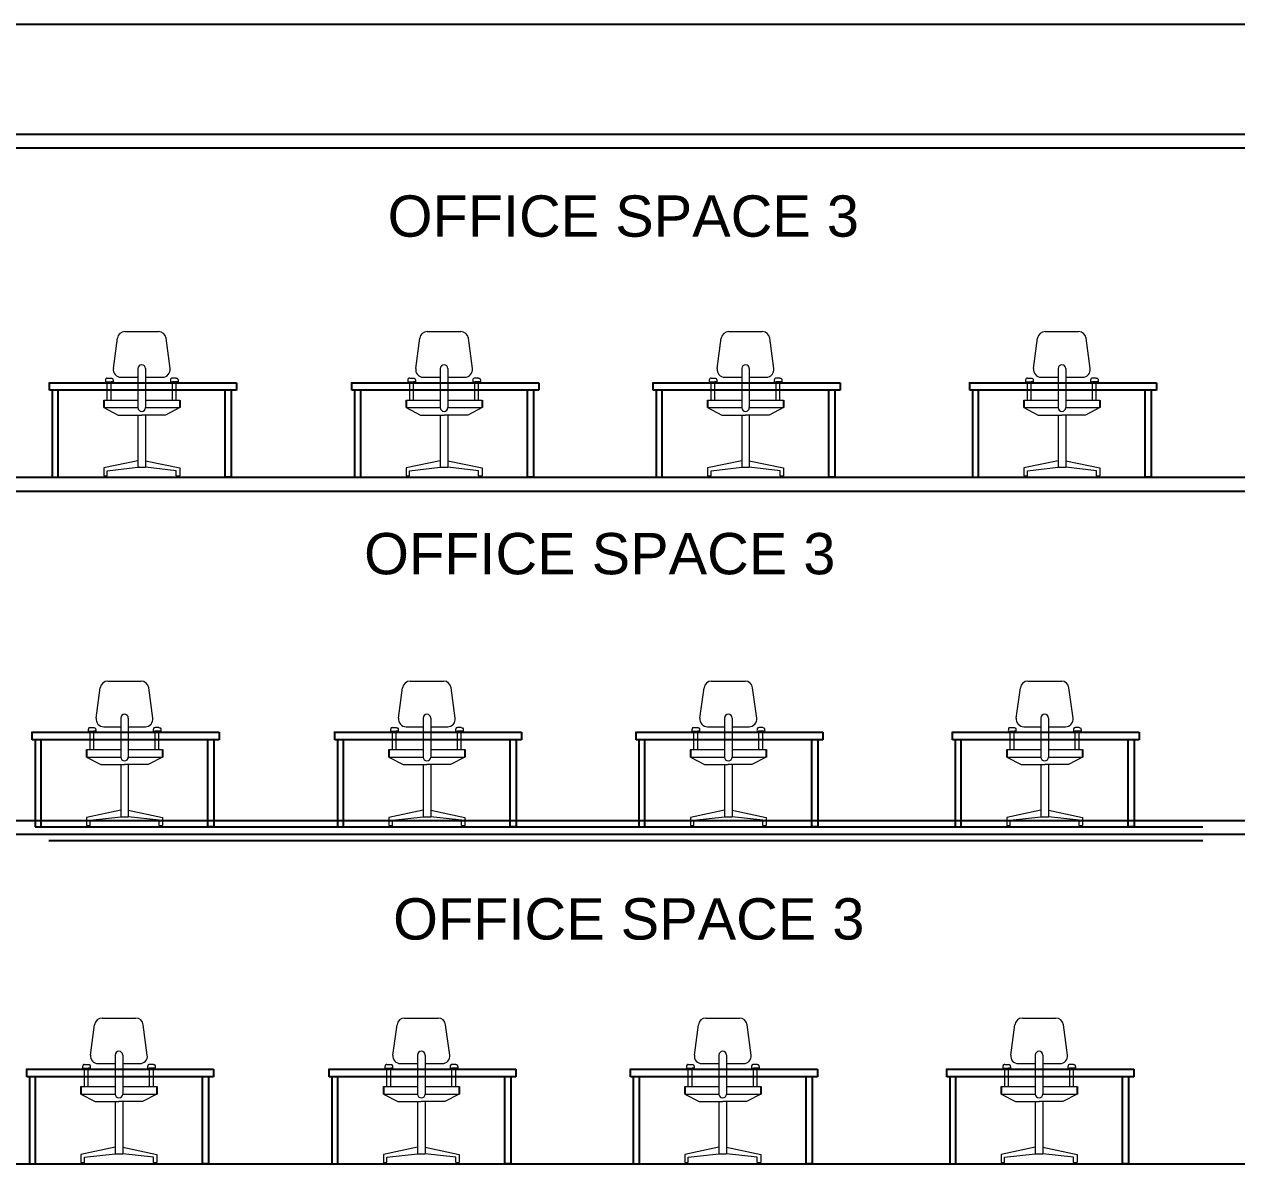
# Model space of a CAD drawing. Header units: millimetres. Extents: x 587797 to 2274247, y 1711 to 439204.
# Drawn here: x 929903 to 943155, y 292623 to 305073 of the extents above; entities that cross this region are included whole.
import ezdxf

# ---------------------------------------------------------------- set-up
doc = ezdxf.new("R2010")
doc.units = ezdxf.units.MM
doc.layers.add('finiture', color=7, linetype='Continuous', lineweight=20)
doc.styles.get("Standard").update_dxf_attribs({"font": 'arial.ttf'})

msp = doc.modelspace()

# ---------------------------------------------------------------- linework, layer by layer
for p, q in [((862704.517, 305072.571, 1025.827), (954785.96, 305072.571, 1025.827)), ((920635.96, 303872.571, 1025.827), (954785.96, 303872.571, 1025.827)), ((920785.96, 303722.571, 1025.827), (954555.96, 303722.571, 1025.827)), ((930171.344, 301155.093, 1025.827), (932221.032, 301155.093, 1025.827)), ((930178.814, 301073.338, 1025.827), (930178.814, 301155.093, 1025.827)), ((932221.032, 301155.093, 1025.827), (932221.032, 301073.338, 1025.827)), ((933476.211, 301155.093, 1025.827), (935525.899, 301155.093, 1025.827)), ((933483.681, 301073.338, 1025.827), (933483.681, 301155.093, 1025.827)), ((935525.899, 301155.093, 1025.827), (935525.899, 301073.338, 1025.827)), ((936770.822, 301155.093, 1025.827), (938820.51, 301155.093, 1025.827)), ((936778.292, 301073.338, 1025.827), (936778.292, 301155.093, 1025.827)), ((938820.51, 301155.093, 1025.827), (938820.51, 301073.338, 1025.827)), ((940228.687, 301155.093, 1025.827), (942278.375, 301155.093, 1025.827)), ((940236.157, 301073.338, 1025.827), (940236.157, 301155.093, 1025.827)), ((942278.375, 301155.093, 1025.827), (942278.375, 301073.338, 1025.827)), ((932221.032, 301073.338, 1025.827), (930178.814, 301073.338, 1025.827)), ((930209.141, 301073.338, 1025.827), (930209.141, 300122.571, 1025.827)), ((930275.126, 300122.571, 1025.827), (930275.126, 301073.338, 1025.827)), ((930771.658, 300967.098, 442.155), (930771.658, 300884.097, 442.155)), ((931601.659, 300967.098, 442.155), (931601.659, 300884.097, 442.155)), ((932098.192, 300122.571, 1025.827), (932098.192, 301073.338, 1025.827)), ((932164.177, 301073.338, 1025.827), (932164.177, 300122.571, 1025.827)), ((935525.899, 301073.338, 1025.827), (933483.681, 301073.338, 1025.827)), ((933514.008, 301073.338, 1025.827), (933514.008, 300122.571, 1025.827)), ((933579.993, 300122.571, 1025.827), (933579.993, 301073.338, 1025.827)), ((934076.525, 300967.098, 442.155), (934076.525, 300884.097, 442.155)), ((934906.526, 300967.098, 442.155), (934906.526, 300884.097, 442.155)), ((935403.059, 300122.571, 1025.827), (935403.059, 301073.338, 1025.827)), ((935469.044, 301073.338, 1025.827), (935469.044, 300122.571, 1025.827)), ((938820.51, 301073.338, 1025.827), (936778.292, 301073.338, 1025.827)), ((936808.619, 301073.338, 1025.827), (936808.619, 300122.571, 1025.827)), ((936874.604, 300122.571, 1025.827), (936874.604, 301073.338, 1025.827)), ((937371.136, 300967.098, 442.155), (937371.136, 300884.097, 442.155)), ((938201.138, 300967.098, 442.155), (938201.138, 300884.097, 442.155)), ((938697.67, 300122.571, 1025.827), (938697.67, 301073.338, 1025.827)), ((938763.655, 301073.338, 1025.827), (938763.655, 300122.571, 1025.827)), ((942278.375, 301073.338, 1025.827), (940236.157, 301073.338, 1025.827)), ((940266.484, 301073.338, 1025.827), (940266.484, 300122.571, 1025.827)), ((940332.469, 300122.571, 1025.827), (940332.469, 301073.338, 1025.827)), ((940829.002, 300967.098, 442.155), (940829.002, 300884.097, 442.155)), ((941659.003, 300967.098, 442.155), (941659.003, 300884.097, 442.155)), ((942155.535, 300122.571, 1025.827), (942155.535, 301073.338, 1025.827)), ((942221.52, 301073.338, 1025.827), (942221.52, 300122.571, 1025.827)), ((920785.96, 300122.571, 1025.827), (954555.96, 300122.571, 1025.827)), ((930209.141, 300122.571, 1025.827), (930209.141, 300122.571, 1025.827)), ((930209.141, 300122.571, 1025.827), (930275.126, 300122.571, 1025.827)), ((930275.126, 300122.571, 1025.827), (942972.581, 300122.571, 1025.827)), ((932164.177, 300122.571, 1025.827), (932098.192, 300122.571, 1025.827)), ((932164.177, 300122.571, 1025.827), (932164.177, 300122.571, 1025.827)), ((933514.008, 300122.571, 1025.827), (933514.008, 300122.571, 1025.827)), ((933514.008, 300122.571, 1025.827), (933579.993, 300122.571, 1025.827)), ((935469.044, 300122.571, 1025.827), (935403.059, 300122.571, 1025.827)), ((935469.044, 300122.571, 1025.827), (935469.044, 300122.571, 1025.827)), ((936808.619, 300122.571, 1025.827), (936808.619, 300122.571, 1025.827)), ((936808.619, 300122.571, 1025.827), (936874.604, 300122.571, 1025.827)), ((938763.655, 300122.571, 1025.827), (938697.67, 300122.571, 1025.827)), ((938763.655, 300122.571, 1025.827), (938763.655, 300122.571, 1025.827)), ((940266.484, 300122.571, 1025.827), (940266.484, 300122.571, 1025.827)), ((940266.484, 300122.571, 1025.827), (940332.469, 300122.571, 1025.827)), ((942221.52, 300122.571, 1025.827), (942155.535, 300122.571, 1025.827)), ((942221.52, 300122.571, 1025.827), (942221.52, 300122.571, 1025.827)), ((920785.96, 299972.571, 1025.827), (954555.96, 299972.571, 1025.827)), ((930359.141, 299972.571, 1025.827), (942972.581, 299972.571, 1025.827)), ((929983.278, 297336.689, 1025.827), (932032.966, 297336.689, 1025.827)), ((929990.748, 297254.933, 1025.827), (929990.748, 297336.689, 1025.827)), ((932032.966, 297336.689, 1025.827), (932032.966, 297254.933, 1025.827)), ((933288.145, 297336.689, 1025.827), (935337.833, 297336.689, 1025.827)), ((933295.615, 297254.933, 1025.827), (933295.615, 297336.689, 1025.827)), ((935337.833, 297336.689, 1025.827), (935337.833, 297254.933, 1025.827)), ((936582.756, 297336.689, 1025.827), (938632.444, 297336.689, 1025.827)), ((936590.226, 297254.933, 1025.827), (936590.226, 297336.689, 1025.827)), ((938632.444, 297336.689, 1025.827), (938632.444, 297254.933, 1025.827)), ((940040.621, 297336.689, 1025.827), (942090.31, 297336.689, 1025.827)), ((940048.091, 297254.933, 1025.827), (940048.091, 297336.689, 1025.827)), ((942090.31, 297336.689, 1025.827), (942090.31, 297254.933, 1025.827)), ((932032.966, 297254.933, 1025.827), (929990.748, 297254.933, 1025.827)), ((930021.075, 297254.933, 1025.827), (930021.075, 296304.167, 1025.827)), ((930087.06, 296304.167, 1025.827), (930087.06, 297254.933, 1025.827)), ((930583.592, 297148.693, 442.155), (930583.592, 297065.693, 442.155)), ((931413.594, 297148.693, 442.155), (931413.594, 297065.693, 442.155)), ((931910.126, 296304.167, 1025.827), (931910.126, 297254.933, 1025.827)), ((931976.111, 297254.933, 1025.827), (931976.111, 296304.167, 1025.827)), ((935337.833, 297254.933, 1025.827), (933295.615, 297254.933, 1025.827)), ((933325.942, 297254.933, 1025.827), (933325.942, 296304.167, 1025.827)), ((933391.927, 296304.167, 1025.827), (933391.927, 297254.933, 1025.827)), ((933888.459, 297148.693, 442.155), (933888.459, 297065.693, 442.155)), ((934718.461, 297148.693, 442.155), (934718.461, 297065.693, 442.155)), ((935214.993, 296304.167, 1025.827), (935214.993, 297254.933, 1025.827)), ((935280.978, 297254.933, 1025.827), (935280.978, 296304.167, 1025.827)), ((938632.444, 297254.933, 1025.827), (936590.226, 297254.933, 1025.827)), ((936620.553, 297254.933, 1025.827), (936620.553, 296304.167, 1025.827)), ((936686.538, 296304.167, 1025.827), (936686.538, 297254.933, 1025.827)), ((937183.07, 297148.693, 442.155), (937183.07, 297065.693, 442.155)), ((938013.072, 297148.693, 442.155), (938013.072, 297065.693, 442.155)), ((938509.604, 296304.167, 1025.827), (938509.604, 297254.933, 1025.827)), ((938575.589, 297254.933, 1025.827), (938575.589, 296304.167, 1025.827)), ((942090.31, 297254.933, 1025.827), (940048.091, 297254.933, 1025.827)), ((940078.419, 297254.933, 1025.827), (940078.419, 296304.167, 1025.827)), ((940144.404, 296304.167, 1025.827), (940144.404, 297254.933, 1025.827)), ((940640.936, 297148.693, 442.155), (940640.936, 297065.693, 442.155)), ((941470.937, 297148.693, 442.155), (941470.937, 297065.693, 442.155)), ((941967.469, 296304.167, 1025.827), (941967.469, 297254.933, 1025.827)), ((942033.455, 297254.933, 1025.827), (942033.455, 296304.167, 1025.827)), ((920635.96, 296372.571, 1025.827), (954555.96, 296372.571, 1025.827)), ((920635.96, 296222.571, 1025.827), (954555.96, 296222.571, 1025.827)), ((930021.075, 296304.167, 1025.827), (930021.075, 296304.167, 1025.827)), ((930021.075, 296304.167, 1025.827), (930087.06, 296304.167, 1025.827)), ((930087.06, 296304.167, 1025.827), (942784.515, 296304.167, 1025.827)), ((931976.111, 296304.167, 1025.827), (931910.126, 296304.167, 1025.827)), ((931976.111, 296304.167, 1025.827), (931976.111, 296304.167, 1025.827)), ((933325.942, 296304.167, 1025.827), (933325.942, 296304.167, 1025.827)), ((933325.942, 296304.167, 1025.827), (933391.927, 296304.167, 1025.827)), ((935280.978, 296304.167, 1025.827), (935214.993, 296304.167, 1025.827)), ((935280.978, 296304.167, 1025.827), (935280.978, 296304.167, 1025.827)), ((936620.553, 296304.167, 1025.827), (936620.553, 296304.167, 1025.827)), ((936620.553, 296304.167, 1025.827), (936686.538, 296304.167, 1025.827)), ((938575.589, 296304.167, 1025.827), (938509.604, 296304.167, 1025.827)), ((938575.589, 296304.167, 1025.827), (938575.589, 296304.167, 1025.827)), ((940078.419, 296304.167, 1025.827), (940078.419, 296304.167, 1025.827)), ((940078.419, 296304.167, 1025.827), (940144.404, 296304.167, 1025.827)), ((942033.455, 296304.167, 1025.827), (941967.469, 296304.167, 1025.827)), ((942033.455, 296304.167, 1025.827), (942033.455, 296304.167, 1025.827)), ((930171.075, 296154.167, 1025.827), (942784.515, 296154.167, 1025.827)), ((929922.486, 293655.093, 1025.827), (931972.175, 293655.093, 1025.827)), ((929929.956, 293573.338, 1025.827), (929929.956, 293655.093, 1025.827)), ((931972.175, 293573.338, 1025.827), (929929.956, 293573.338, 1025.827)), ((929960.284, 293573.338, 1025.827), (929960.284, 292622.571, 1025.827)), ((930026.269, 292622.571, 1025.827), (930026.269, 293573.338, 1025.827)), ((931849.334, 292622.571, 1025.827), (931849.334, 293573.338, 1025.827)), ((931915.32, 293573.338, 1025.827), (931915.32, 292622.571, 1025.827)), ((931972.175, 293655.093, 1025.827), (931972.175, 293573.338, 1025.827)), ((933227.353, 293655.093, 1025.827), (935277.042, 293655.093, 1025.827)), ((933234.823, 293573.338, 1025.827), (933234.823, 293655.093, 1025.827)), ((935277.042, 293573.338, 1025.827), (933234.823, 293573.338, 1025.827)), ((933265.151, 293573.338, 1025.827), (933265.151, 292622.571, 1025.827)), ((933331.136, 292622.571, 1025.827), (933331.136, 293573.338, 1025.827)), ((935154.201, 292622.571, 1025.827), (935154.201, 293573.338, 1025.827)), ((935220.187, 293573.338, 1025.827), (935220.187, 292622.571, 1025.827)), ((935277.042, 293655.093, 1025.827), (935277.042, 293573.338, 1025.827)), ((936521.964, 293655.093, 1025.827), (938571.653, 293655.093, 1025.827)), ((936529.435, 293573.338, 1025.827), (936529.435, 293655.093, 1025.827)), ((938571.653, 293573.338, 1025.827), (936529.435, 293573.338, 1025.827)), ((936559.762, 293573.338, 1025.827), (936559.762, 292622.571, 1025.827)), ((936625.747, 292622.571, 1025.827), (936625.747, 293573.338, 1025.827)), ((938448.813, 292622.571, 1025.827), (938448.813, 293573.338, 1025.827)), ((938514.798, 293573.338, 1025.827), (938514.798, 292622.571, 1025.827)), ((938571.653, 293655.093, 1025.827), (938571.653, 293573.338, 1025.827)), ((939979.83, 293655.093, 1025.827), (942029.518, 293655.093, 1025.827)), ((939987.3, 293573.338, 1025.827), (939987.3, 293655.093, 1025.827)), ((942029.518, 293573.338, 1025.827), (939987.3, 293573.338, 1025.827)), ((940017.627, 293573.338, 1025.827), (940017.627, 292622.571, 1025.827)), ((940083.612, 292622.571, 1025.827), (940083.612, 293573.338, 1025.827)), ((941906.678, 292622.571, 1025.827), (941906.678, 293573.338, 1025.827)), ((941972.663, 293573.338, 1025.827), (941972.663, 292622.571, 1025.827)), ((942029.518, 293655.093, 1025.827), (942029.518, 293573.338, 1025.827)), ((930522.801, 293467.098, 442.155), (930522.801, 293384.097, 442.155)), ((931352.802, 293467.098, 442.155), (931352.802, 293384.097, 442.155)), ((933827.668, 293467.098, 442.155), (933827.668, 293384.097, 442.155)), ((934657.669, 293467.098, 442.155), (934657.669, 293384.097, 442.155)), ((937122.279, 293467.098, 442.155), (937122.279, 293384.097, 442.155)), ((937952.28, 293467.098, 442.155), (937952.28, 293384.097, 442.155)), ((940580.145, 293467.098, 442.155), (940580.145, 293384.097, 442.155)), ((941410.146, 293467.098, 442.155), (941410.146, 293384.097, 442.155)), ((920785.96, 292622.571, 1025.827), (954555.96, 292622.571, 1025.827)), ((929960.284, 292622.571, 1025.827), (929960.284, 292622.571, 1025.827)), ((929960.284, 292622.571, 1025.827), (930026.269, 292622.571, 1025.827)), ((930026.269, 292622.571, 1025.827), (942723.724, 292622.571, 1025.827)), ((931915.32, 292622.571, 1025.827), (931849.334, 292622.571, 1025.827)), ((931915.32, 292622.571, 1025.827), (931915.32, 292622.571, 1025.827)), ((933265.151, 292622.571, 1025.827), (933265.151, 292622.571, 1025.827)), ((933265.151, 292622.571, 1025.827), (933331.136, 292622.571, 1025.827)), ((935220.187, 292622.571, 1025.827), (935154.201, 292622.571, 1025.827)), ((935220.187, 292622.571, 1025.827), (935220.187, 292622.571, 1025.827)), ((936559.762, 292622.571, 1025.827), (936559.762, 292622.571, 1025.827)), ((936559.762, 292622.571, 1025.827), (936625.747, 292622.571, 1025.827)), ((938514.798, 292622.571, 1025.827), (938448.813, 292622.571, 1025.827)), ((938514.798, 292622.571, 1025.827), (938514.798, 292622.571, 1025.827)), ((940017.627, 292622.571, 1025.827), (940017.627, 292622.571, 1025.827)), ((940017.627, 292622.571, 1025.827), (940083.612, 292622.571, 1025.827)), ((941972.663, 292622.571, 1025.827), (941906.678, 292622.571, 1025.827)), ((941972.663, 292622.571, 1025.827), (941972.663, 292622.571, 1025.827))]:
    msp.add_line(p, q)
at = {"layer": 'finiture', "linetype": 'Continuous'}
for p, q in [((930876.768, 301310.09, 442.155), (930921.124, 301642.09, 442.155)), ((931003.393, 301714.099, 442.155), (931369.924, 301714.099, 442.155)), ((931496.55, 301310.09, 442.155), (931452.193, 301642.09, 442.155)), ((934181.635, 301310.09, 442.155), (934225.991, 301642.09, 442.155)), ((934308.26, 301714.099, 442.155), (934674.791, 301714.099, 442.155)), ((934801.417, 301310.09, 442.155), (934757.06, 301642.09, 442.155)), ((937476.246, 301310.09, 442.155), (937520.602, 301642.09, 442.155)), ((937602.871, 301714.099, 442.155), (937969.402, 301714.099, 442.155)), ((938096.028, 301310.09, 442.155), (938051.671, 301642.09, 442.155)), ((940934.111, 301310.09, 442.155), (940978.468, 301642.09, 442.155)), ((941060.737, 301714.099, 442.155), (941427.268, 301714.099, 442.155)), ((941553.893, 301310.09, 442.155), (941509.537, 301642.09, 442.155)), ((931145.159, 301310.09, 442.155), (931145.159, 300884.097, 442.155)), ((931228.159, 301310.09, 442.155), (931228.159, 300884.097, 442.155)), ((934450.026, 301310.09, 442.155), (934450.026, 300884.097, 442.155)), ((934533.026, 301310.09, 442.155), (934533.026, 300884.097, 442.155)), ((937744.637, 301310.09, 442.155), (937744.637, 300884.097, 442.155)), ((937827.637, 301310.09, 442.155), (937827.637, 300884.097, 442.155)), ((941202.502, 301310.09, 442.155), (941202.502, 300884.097, 442.155)), ((941285.502, 301310.09, 442.155), (941285.502, 300884.097, 442.155)), ((930789.438, 301165.838, 442.155), (930851.915, 301165.838, 442.155)), ((930810.415, 301207.339, 442.155), (930851.915, 301207.339, 442.155)), ((930810.415, 300967.098, 442.155), (930810.415, 301165.838, 442.155)), ((930851.915, 300967.098, 442.155), (930851.915, 301165.838, 442.155)), ((930872.891, 301165.838, 442.155), (930851.915, 301165.838, 442.155)), ((930959.037, 301216.098, 442.155), (931145.159, 301216.098, 442.155)), ((931228.159, 301216.098, 442.155), (931414.281, 301216.098, 442.155)), ((931500.426, 301165.838, 442.155), (931521.403, 301165.838, 442.155)), ((931562.903, 301207.339, 442.155), (931521.403, 301207.339, 442.155)), ((931583.88, 301165.838, 442.155), (931521.403, 301165.838, 442.155)), ((931521.403, 300967.098, 442.155), (931521.403, 301165.838, 442.155)), ((931562.903, 300967.098, 442.155), (931562.903, 301165.838, 442.155)), ((934094.305, 301165.838, 442.155), (934156.782, 301165.838, 442.155)), ((934115.282, 301207.339, 442.155), (934156.782, 301207.339, 442.155)), ((934115.282, 300967.098, 442.155), (934115.282, 301165.838, 442.155)), ((934156.782, 300967.098, 442.155), (934156.782, 301165.838, 442.155)), ((934177.758, 301165.838, 442.155), (934156.782, 301165.838, 442.155)), ((934263.904, 301216.098, 442.155), (934450.026, 301216.098, 442.155)), ((934533.026, 301216.098, 442.155), (934719.148, 301216.098, 442.155)), ((934805.293, 301165.838, 442.155), (934826.27, 301165.838, 442.155)), ((934867.77, 301207.339, 442.155), (934826.27, 301207.339, 442.155)), ((934888.747, 301165.838, 442.155), (934826.27, 301165.838, 442.155)), ((934826.27, 300967.098, 442.155), (934826.27, 301165.838, 442.155)), ((934867.77, 300967.098, 442.155), (934867.77, 301165.838, 442.155)), ((937388.916, 301165.838, 442.155), (937451.393, 301165.838, 442.155)), ((937409.893, 301207.339, 442.155), (937451.393, 301207.339, 442.155)), ((937409.893, 300967.098, 442.155), (937409.893, 301165.838, 442.155)), ((937451.393, 300967.098, 442.155), (937451.393, 301165.838, 442.155)), ((937472.37, 301165.838, 442.155), (937451.393, 301165.838, 442.155)), ((937558.515, 301216.098, 442.155), (937744.637, 301216.098, 442.155)), ((937827.637, 301216.098, 442.155), (938013.759, 301216.098, 442.155)), ((938099.904, 301165.838, 442.155), (938120.881, 301165.838, 442.155)), ((938162.381, 301207.339, 442.155), (938120.881, 301207.339, 442.155)), ((938183.358, 301165.838, 442.155), (938120.881, 301165.838, 442.155)), ((938120.881, 300967.098, 442.155), (938120.881, 301165.838, 442.155)), ((938162.381, 300967.098, 442.155), (938162.381, 301165.838, 442.155)), ((940846.781, 301165.838, 442.155), (940909.258, 301165.838, 442.155)), ((940867.758, 301207.339, 442.155), (940909.258, 301207.339, 442.155)), ((940867.758, 300967.098, 442.155), (940867.758, 301165.838, 442.155)), ((940909.258, 300967.098, 442.155), (940909.258, 301165.838, 442.155)), ((940930.235, 301165.838, 442.155), (940909.258, 301165.838, 442.155)), ((941016.381, 301216.098, 442.155), (941202.502, 301216.098, 442.155)), ((941285.502, 301216.098, 442.155), (941471.624, 301216.098, 442.155)), ((941557.77, 301165.838, 442.155), (941578.747, 301165.838, 442.155)), ((941620.247, 301207.339, 442.155), (941578.747, 301207.339, 442.155)), ((941641.223, 301165.838, 442.155), (941578.747, 301165.838, 442.155)), ((941578.747, 300967.098, 442.155), (941578.747, 301165.838, 442.155)), ((941620.247, 300967.098, 442.155), (941620.247, 301165.838, 442.155)), ((930771.658, 300967.098, 442.155), (931145.159, 300967.098, 442.155)), ((931228.159, 300967.098, 442.155), (931601.659, 300967.098, 442.155)), ((934076.525, 300967.098, 442.155), (934450.026, 300967.098, 442.155)), ((934533.026, 300967.098, 442.155), (934906.526, 300967.098, 442.155)), ((937371.136, 300967.098, 442.155), (937744.637, 300967.098, 442.155)), ((937827.637, 300967.098, 442.155), (938201.138, 300967.098, 442.155)), ((940829.002, 300967.098, 442.155), (941202.502, 300967.098, 442.155)), ((941285.502, 300967.098, 442.155), (941659.003, 300967.098, 442.155)), ((930771.658, 300884.097, 442.155), (930928.076, 300801.666, 442.155)), ((930771.658, 300884.097, 442.155), (931145.159, 300884.097, 442.155)), ((931228.159, 300884.097, 442.155), (931601.659, 300884.097, 442.155)), ((931601.659, 300884.097, 442.155), (931445.241, 300801.666, 442.155)), ((934076.525, 300884.097, 442.155), (934232.943, 300801.666, 442.155)), ((934076.525, 300884.097, 442.155), (934450.026, 300884.097, 442.155)), ((934533.026, 300884.097, 442.155), (934906.526, 300884.097, 442.155)), ((934906.526, 300884.097, 442.155), (934750.108, 300801.666, 442.155)), ((937371.136, 300884.097, 442.155), (937527.554, 300801.666, 442.155)), ((937371.136, 300884.097, 442.155), (937744.637, 300884.097, 442.155)), ((937827.637, 300884.097, 442.155), (938201.138, 300884.097, 442.155)), ((938201.138, 300884.097, 442.155), (938044.719, 300801.666, 442.155)), ((940829.002, 300884.097, 442.155), (940985.42, 300801.666, 442.155)), ((940829.002, 300884.097, 442.155), (941202.502, 300884.097, 442.155)), ((941285.502, 300884.097, 442.155), (941659.003, 300884.097, 442.155)), ((941659.003, 300884.097, 442.155), (941502.585, 300801.666, 442.155)), ((930928.076, 300801.666, 442.155), (931186.659, 300801.666, 442.155)), ((931145.159, 300801.666, 442.155), (931145.159, 300231.77, 442.155)), ((931445.241, 300801.666, 442.155), (931186.659, 300801.666, 442.155)), ((931228.159, 300801.666, 442.155), (931228.159, 300231.77, 442.155)), ((934232.943, 300801.666, 442.155), (934491.526, 300801.666, 442.155)), ((934450.026, 300801.666, 442.155), (934450.026, 300231.77, 442.155)), ((934750.108, 300801.666, 442.155), (934491.526, 300801.666, 442.155)), ((934533.026, 300801.666, 442.155), (934533.026, 300231.77, 442.155)), ((937527.554, 300801.666, 442.155), (937786.137, 300801.666, 442.155)), ((937744.637, 300801.666, 442.155), (937744.637, 300231.77, 442.155)), ((938044.719, 300801.666, 442.155), (937786.137, 300801.666, 442.155)), ((937827.637, 300801.666, 442.155), (937827.637, 300231.77, 442.155)), ((940985.42, 300801.666, 442.155), (941244.002, 300801.666, 442.155)), ((941202.502, 300801.666, 442.155), (941202.502, 300231.77, 442.155)), ((941502.585, 300801.666, 442.155), (941244.002, 300801.666, 442.155)), ((941285.502, 300801.666, 442.155), (941285.502, 300231.77, 442.155)), ((931145.159, 300303.44, 442.155), (930771.658, 300225.255, 442.155)), ((930771.658, 300225.255, 442.155), (930771.658, 300137.096, 442.155)), ((930809.611, 300194.85, 442.155), (931145.159, 300231.77, 442.155)), ((930809.611, 300137.096, 442.155), (930809.611, 300194.85, 442.155)), ((931145.159, 300231.77, 442.155), (931228.159, 300231.77, 442.155)), ((931228.159, 300303.44, 442.155), (931601.659, 300225.255, 442.155)), ((931563.707, 300194.85, 442.155), (931228.159, 300231.77, 442.155)), ((931563.707, 300137.096, 442.155), (931563.707, 300194.85, 442.155)), ((931601.659, 300225.255, 442.155), (931601.659, 300137.096, 442.155)), ((934450.026, 300303.44, 442.155), (934076.525, 300225.255, 442.155)), ((934076.525, 300225.255, 442.155), (934076.525, 300137.096, 442.155)), ((934114.478, 300194.85, 442.155), (934450.026, 300231.77, 442.155)), ((934114.478, 300137.096, 442.155), (934114.478, 300194.85, 442.155)), ((934450.026, 300231.77, 442.155), (934533.026, 300231.77, 442.155)), ((934533.026, 300303.44, 442.155), (934906.526, 300225.255, 442.155)), ((934868.574, 300194.85, 442.155), (934533.026, 300231.77, 442.155)), ((934868.574, 300137.096, 442.155), (934868.574, 300194.85, 442.155)), ((934906.526, 300225.255, 442.155), (934906.526, 300137.096, 442.155)), ((937744.637, 300303.44, 442.155), (937371.136, 300225.255, 442.155)), ((937371.136, 300225.255, 442.155), (937371.136, 300137.096, 442.155)), ((937409.089, 300194.85, 442.155), (937744.637, 300231.77, 442.155)), ((937409.089, 300137.096, 442.155), (937409.089, 300194.85, 442.155)), ((937744.637, 300231.77, 442.155), (937827.637, 300231.77, 442.155)), ((937827.637, 300303.44, 442.155), (938201.138, 300225.255, 442.155)), ((938163.185, 300194.85, 442.155), (937827.637, 300231.77, 442.155)), ((938163.185, 300137.096, 442.155), (938163.185, 300194.85, 442.155)), ((938201.138, 300225.255, 442.155), (938201.138, 300137.096, 442.155)), ((941202.502, 300303.44, 442.155), (940829.002, 300225.255, 442.155)), ((940829.002, 300225.255, 442.155), (940829.002, 300137.096, 442.155)), ((940866.954, 300194.85, 442.155), (941202.502, 300231.77, 442.155)), ((940866.954, 300137.096, 442.155), (940866.954, 300194.85, 442.155)), ((941202.502, 300231.77, 442.155), (941285.502, 300231.77, 442.155)), ((941285.502, 300303.44, 442.155), (941659.003, 300225.255, 442.155)), ((941621.051, 300194.85, 442.155), (941285.502, 300231.77, 442.155)), ((941621.051, 300137.096, 442.155), (941621.051, 300194.85, 442.155)), ((941659.003, 300225.255, 442.155), (941659.003, 300137.096, 442.155)), ((930771.658, 300137.096, 442.155), (930809.611, 300137.096, 442.155)), ((931563.707, 300137.096, 442.155), (931601.659, 300137.096, 442.155)), ((934076.525, 300137.096, 442.155), (934114.478, 300137.096, 442.155)), ((934868.574, 300137.096, 442.155), (934906.526, 300137.096, 442.155)), ((937371.136, 300137.096, 442.155), (937409.089, 300137.096, 442.155)), ((938163.185, 300137.096, 442.155), (938201.138, 300137.096, 442.155)), ((940829.002, 300137.096, 442.155), (940866.954, 300137.096, 442.155)), ((941621.051, 300137.096, 442.155), (941659.003, 300137.096, 442.155)), ((930688.702, 297491.685, 442.155), (930733.058, 297823.686, 442.155)), ((930815.328, 297895.694, 442.155), (931181.858, 297895.694, 442.155)), ((931308.484, 297491.685, 442.155), (931264.127, 297823.686, 442.155)), ((933993.569, 297491.685, 442.155), (934037.925, 297823.686, 442.155)), ((934120.195, 297895.694, 442.155), (934486.725, 297895.694, 442.155)), ((934613.351, 297491.685, 442.155), (934568.995, 297823.686, 442.155)), ((937288.18, 297491.685, 442.155), (937332.537, 297823.686, 442.155)), ((937414.806, 297895.694, 442.155), (937781.336, 297895.694, 442.155)), ((937907.962, 297491.685, 442.155), (937863.606, 297823.686, 442.155)), ((940746.046, 297491.685, 442.155), (940790.402, 297823.686, 442.155)), ((940872.671, 297895.694, 442.155), (941239.202, 297895.694, 442.155)), ((941365.828, 297491.685, 442.155), (941321.471, 297823.686, 442.155)), ((930622.349, 297388.934, 442.155), (930663.849, 297388.934, 442.155)), ((930770.971, 297397.694, 442.155), (930957.093, 297397.694, 442.155)), ((930957.093, 297491.685, 442.155), (930957.093, 297065.693, 442.155)), ((931040.093, 297491.685, 442.155), (931040.093, 297065.693, 442.155)), ((931040.093, 297397.694, 442.155), (931226.215, 297397.694, 442.155)), ((931374.837, 297388.934, 442.155), (931333.337, 297388.934, 442.155)), ((933927.216, 297388.934, 442.155), (933968.716, 297388.934, 442.155)), ((934075.838, 297397.694, 442.155), (934261.96, 297397.694, 442.155)), ((934261.96, 297491.685, 442.155), (934261.96, 297065.693, 442.155)), ((934344.96, 297491.685, 442.155), (934344.96, 297065.693, 442.155)), ((934344.96, 297397.694, 442.155), (934531.082, 297397.694, 442.155)), ((934679.704, 297388.934, 442.155), (934638.204, 297388.934, 442.155)), ((937221.827, 297388.934, 442.155), (937263.327, 297388.934, 442.155)), ((937370.449, 297397.694, 442.155), (937556.571, 297397.694, 442.155)), ((937556.571, 297491.685, 442.155), (937556.571, 297065.693, 442.155)), ((937639.571, 297491.685, 442.155), (937639.571, 297065.693, 442.155)), ((937639.571, 297397.694, 442.155), (937825.693, 297397.694, 442.155)), ((937974.315, 297388.934, 442.155), (937932.815, 297388.934, 442.155)), ((940679.692, 297388.934, 442.155), (940721.192, 297388.934, 442.155)), ((940828.315, 297397.694, 442.155), (941014.437, 297397.694, 442.155)), ((941014.437, 297491.685, 442.155), (941014.437, 297065.693, 442.155)), ((941097.437, 297491.685, 442.155), (941097.437, 297065.693, 442.155)), ((941097.437, 297397.694, 442.155), (941283.558, 297397.694, 442.155)), ((941432.181, 297388.934, 442.155), (941390.681, 297388.934, 442.155)), ((930601.372, 297347.434, 442.155), (930663.849, 297347.434, 442.155)), ((930622.349, 297148.693, 442.155), (930622.349, 297347.434, 442.155)), ((930663.849, 297148.693, 442.155), (930663.849, 297347.434, 442.155)), ((930684.826, 297347.434, 442.155), (930663.849, 297347.434, 442.155)), ((931312.36, 297347.434, 442.155), (931333.337, 297347.434, 442.155)), ((931395.814, 297347.434, 442.155), (931333.337, 297347.434, 442.155)), ((931333.337, 297148.693, 442.155), (931333.337, 297347.434, 442.155)), ((931374.837, 297148.693, 442.155), (931374.837, 297347.434, 442.155)), ((933906.239, 297347.434, 442.155), (933968.716, 297347.434, 442.155)), ((933927.216, 297148.693, 442.155), (933927.216, 297347.434, 442.155)), ((933968.716, 297148.693, 442.155), (933968.716, 297347.434, 442.155)), ((933989.693, 297347.434, 442.155), (933968.716, 297347.434, 442.155)), ((934617.227, 297347.434, 442.155), (934638.204, 297347.434, 442.155)), ((934700.681, 297347.434, 442.155), (934638.204, 297347.434, 442.155)), ((934638.204, 297148.693, 442.155), (934638.204, 297347.434, 442.155)), ((934679.704, 297148.693, 442.155), (934679.704, 297347.434, 442.155)), ((937200.85, 297347.434, 442.155), (937263.327, 297347.434, 442.155)), ((937221.827, 297148.693, 442.155), (937221.827, 297347.434, 442.155)), ((937263.327, 297148.693, 442.155), (937263.327, 297347.434, 442.155)), ((937284.304, 297347.434, 442.155), (937263.327, 297347.434, 442.155)), ((937911.838, 297347.434, 442.155), (937932.815, 297347.434, 442.155)), ((937995.292, 297347.434, 442.155), (937932.815, 297347.434, 442.155)), ((937932.815, 297148.693, 442.155), (937932.815, 297347.434, 442.155)), ((937974.315, 297148.693, 442.155), (937974.315, 297347.434, 442.155)), ((940658.716, 297347.434, 442.155), (940721.192, 297347.434, 442.155)), ((940679.692, 297148.693, 442.155), (940679.692, 297347.434, 442.155)), ((940721.192, 297148.693, 442.155), (940721.192, 297347.434, 442.155)), ((940742.169, 297347.434, 442.155), (940721.192, 297347.434, 442.155)), ((941369.704, 297347.434, 442.155), (941390.681, 297347.434, 442.155)), ((941453.158, 297347.434, 442.155), (941390.681, 297347.434, 442.155)), ((941390.681, 297148.693, 442.155), (941390.681, 297347.434, 442.155)), ((941432.181, 297148.693, 442.155), (941432.181, 297347.434, 442.155)), ((930583.592, 297148.693, 442.155), (930957.093, 297148.693, 442.155)), ((931040.093, 297148.693, 442.155), (931413.594, 297148.693, 442.155)), ((933888.459, 297148.693, 442.155), (934261.96, 297148.693, 442.155)), ((934344.96, 297148.693, 442.155), (934718.461, 297148.693, 442.155)), ((937183.07, 297148.693, 442.155), (937556.571, 297148.693, 442.155)), ((937639.571, 297148.693, 442.155), (938013.072, 297148.693, 442.155)), ((940640.936, 297148.693, 442.155), (941014.437, 297148.693, 442.155)), ((941097.437, 297148.693, 442.155), (941470.937, 297148.693, 442.155)), ((930583.592, 297065.693, 442.155), (930740.01, 296983.262, 442.155)), ((930583.592, 297065.693, 442.155), (930957.093, 297065.693, 442.155)), ((931040.093, 297065.693, 442.155), (931413.594, 297065.693, 442.155)), ((931413.594, 297065.693, 442.155), (931257.175, 296983.262, 442.155)), ((933888.459, 297065.693, 442.155), (934044.877, 296983.262, 442.155)), ((933888.459, 297065.693, 442.155), (934261.96, 297065.693, 442.155)), ((934344.96, 297065.693, 442.155), (934718.461, 297065.693, 442.155)), ((934718.461, 297065.693, 442.155), (934562.042, 296983.262, 442.155)), ((937183.07, 297065.693, 442.155), (937339.489, 296983.262, 442.155)), ((937183.07, 297065.693, 442.155), (937556.571, 297065.693, 442.155)), ((937639.571, 297065.693, 442.155), (938013.072, 297065.693, 442.155)), ((938013.072, 297065.693, 442.155), (937856.654, 296983.262, 442.155)), ((940640.936, 297065.693, 442.155), (940797.354, 296983.262, 442.155)), ((940640.936, 297065.693, 442.155), (941014.437, 297065.693, 442.155)), ((941097.437, 297065.693, 442.155), (941470.937, 297065.693, 442.155)), ((941470.937, 297065.693, 442.155), (941314.519, 296983.262, 442.155)), ((930740.01, 296983.262, 442.155), (930998.593, 296983.262, 442.155)), ((930957.093, 296983.262, 442.155), (930957.093, 296413.366, 442.155)), ((931257.175, 296983.262, 442.155), (930998.593, 296983.262, 442.155)), ((931040.093, 296983.262, 442.155), (931040.093, 296413.366, 442.155)), ((934044.877, 296983.262, 442.155), (934303.46, 296983.262, 442.155)), ((934261.96, 296983.262, 442.155), (934261.96, 296413.366, 442.155)), ((934562.042, 296983.262, 442.155), (934303.46, 296983.262, 442.155)), ((934344.96, 296983.262, 442.155), (934344.96, 296413.366, 442.155)), ((937339.489, 296983.262, 442.155), (937598.071, 296983.262, 442.155)), ((937556.571, 296983.262, 442.155), (937556.571, 296413.366, 442.155)), ((937856.654, 296983.262, 442.155), (937598.071, 296983.262, 442.155)), ((937639.571, 296983.262, 442.155), (937639.571, 296413.366, 442.155)), ((940797.354, 296983.262, 442.155), (941055.937, 296983.262, 442.155)), ((941014.437, 296983.262, 442.155), (941014.437, 296413.366, 442.155)), ((941314.519, 296983.262, 442.155), (941055.937, 296983.262, 442.155)), ((941097.437, 296983.262, 442.155), (941097.437, 296413.366, 442.155)), ((930957.093, 296485.036, 442.155), (930583.592, 296406.851, 442.155)), ((931040.093, 296485.036, 442.155), (931413.594, 296406.851, 442.155)), ((934261.96, 296485.036, 442.155), (933888.459, 296406.851, 442.155)), ((934344.96, 296485.036, 442.155), (934718.461, 296406.851, 442.155)), ((937556.571, 296485.036, 442.155), (937183.07, 296406.851, 442.155)), ((937639.571, 296485.036, 442.155), (938013.072, 296406.851, 442.155)), ((941014.437, 296485.036, 442.155), (940640.936, 296406.851, 442.155)), ((941097.437, 296485.036, 442.155), (941470.937, 296406.851, 442.155)), ((930583.592, 296406.851, 442.155), (930583.592, 296318.692, 442.155)), ((930621.545, 296376.445, 442.155), (930957.093, 296413.366, 442.155)), ((930621.545, 296318.692, 442.155), (930621.545, 296376.445, 442.155)), ((930957.093, 296413.366, 442.155), (931040.093, 296413.366, 442.155)), ((931375.641, 296376.445, 442.155), (931040.093, 296413.366, 442.155)), ((931375.641, 296318.692, 442.155), (931375.641, 296376.445, 442.155)), ((931413.594, 296406.851, 442.155), (931413.594, 296318.692, 442.155)), ((933888.459, 296406.851, 442.155), (933888.459, 296318.692, 442.155)), ((933926.412, 296376.445, 442.155), (934261.96, 296413.366, 442.155)), ((933926.412, 296318.692, 442.155), (933926.412, 296376.445, 442.155)), ((934261.96, 296413.366, 442.155), (934344.96, 296413.366, 442.155)), ((934680.508, 296376.445, 442.155), (934344.96, 296413.366, 442.155)), ((934680.508, 296318.692, 442.155), (934680.508, 296376.445, 442.155)), ((934718.461, 296406.851, 442.155), (934718.461, 296318.692, 442.155)), ((937183.07, 296406.851, 442.155), (937183.07, 296318.692, 442.155)), ((937221.023, 296376.445, 442.155), (937556.571, 296413.366, 442.155)), ((937221.023, 296318.692, 442.155), (937221.023, 296376.445, 442.155)), ((937556.571, 296413.366, 442.155), (937639.571, 296413.366, 442.155)), ((937975.119, 296376.445, 442.155), (937639.571, 296413.366, 442.155)), ((937975.119, 296318.692, 442.155), (937975.119, 296376.445, 442.155)), ((938013.072, 296406.851, 442.155), (938013.072, 296318.692, 442.155)), ((940640.936, 296406.851, 442.155), (940640.936, 296318.692, 442.155)), ((940678.888, 296376.445, 442.155), (941014.437, 296413.366, 442.155)), ((940678.888, 296318.692, 442.155), (940678.888, 296376.445, 442.155)), ((941014.437, 296413.366, 442.155), (941097.437, 296413.366, 442.155)), ((941432.985, 296376.445, 442.155), (941097.437, 296413.366, 442.155)), ((941432.985, 296318.692, 442.155), (941432.985, 296376.445, 442.155)), ((941470.937, 296406.851, 442.155), (941470.937, 296318.692, 442.155)), ((930583.592, 296318.692, 442.155), (930621.545, 296318.692, 442.155)), ((931375.641, 296318.692, 442.155), (931413.594, 296318.692, 442.155)), ((933888.459, 296318.692, 442.155), (933926.412, 296318.692, 442.155)), ((934680.508, 296318.692, 442.155), (934718.461, 296318.692, 442.155)), ((937183.07, 296318.692, 442.155), (937221.023, 296318.692, 442.155)), ((937975.119, 296318.692, 442.155), (938013.072, 296318.692, 442.155)), ((940640.936, 296318.692, 442.155), (940678.888, 296318.692, 442.155)), ((941432.985, 296318.692, 442.155), (941470.937, 296318.692, 442.155)), ((930754.536, 294214.099, 442.155), (931121.067, 294214.099, 442.155)), ((934059.403, 294214.099, 442.155), (934425.934, 294214.099, 442.155)), ((937354.014, 294214.099, 442.155), (937720.545, 294214.099, 442.155)), ((940811.88, 294214.099, 442.155), (941178.411, 294214.099, 442.155)), ((930627.91, 293810.09, 442.155), (930672.267, 294142.09, 442.155)), ((931247.693, 293810.09, 442.155), (931203.336, 294142.09, 442.155)), ((933932.778, 293810.09, 442.155), (933977.134, 294142.09, 442.155)), ((934552.56, 293810.09, 442.155), (934508.203, 294142.09, 442.155)), ((937227.389, 293810.09, 442.155), (937271.745, 294142.09, 442.155)), ((937847.171, 293810.09, 442.155), (937802.814, 294142.09, 442.155)), ((940685.254, 293810.09, 442.155), (940729.611, 294142.09, 442.155)), ((941305.036, 293810.09, 442.155), (941260.68, 294142.09, 442.155)), ((930896.301, 293810.09, 442.155), (930896.301, 293384.097, 442.155)), ((930979.302, 293810.09, 442.155), (930979.302, 293384.097, 442.155)), ((934201.168, 293810.09, 442.155), (934201.168, 293384.097, 442.155)), ((934284.169, 293810.09, 442.155), (934284.169, 293384.097, 442.155)), ((937495.78, 293810.09, 442.155), (937495.78, 293384.097, 442.155)), ((937578.78, 293810.09, 442.155), (937578.78, 293384.097, 442.155)), ((940953.645, 293810.09, 442.155), (940953.645, 293384.097, 442.155)), ((941036.645, 293810.09, 442.155), (941036.645, 293384.097, 442.155)), ((930561.557, 293707.339, 442.155), (930603.057, 293707.339, 442.155)), ((930710.18, 293716.098, 442.155), (930896.301, 293716.098, 442.155)), ((930979.302, 293716.098, 442.155), (931165.423, 293716.098, 442.155)), ((931314.046, 293707.339, 442.155), (931272.546, 293707.339, 442.155)), ((933866.424, 293707.339, 442.155), (933907.924, 293707.339, 442.155)), ((934015.047, 293716.098, 442.155), (934201.168, 293716.098, 442.155)), ((934284.169, 293716.098, 442.155), (934470.29, 293716.098, 442.155)), ((934618.913, 293707.339, 442.155), (934577.413, 293707.339, 442.155)), ((937161.035, 293707.339, 442.155), (937202.535, 293707.339, 442.155)), ((937309.658, 293716.098, 442.155), (937495.78, 293716.098, 442.155)), ((937578.78, 293716.098, 442.155), (937764.902, 293716.098, 442.155)), ((937913.524, 293707.339, 442.155), (937872.024, 293707.339, 442.155)), ((940618.901, 293707.339, 442.155), (940660.401, 293707.339, 442.155)), ((940767.523, 293716.098, 442.155), (940953.645, 293716.098, 442.155)), ((941036.645, 293716.098, 442.155), (941222.767, 293716.098, 442.155)), ((941371.389, 293707.339, 442.155), (941329.889, 293707.339, 442.155)), ((930540.58, 293665.838, 442.155), (930603.057, 293665.838, 442.155)), ((930561.557, 293467.098, 442.155), (930561.557, 293665.838, 442.155)), ((930603.057, 293467.098, 442.155), (930603.057, 293665.838, 442.155)), ((930624.034, 293665.838, 442.155), (930603.057, 293665.838, 442.155)), ((931251.569, 293665.838, 442.155), (931272.546, 293665.838, 442.155)), ((931335.023, 293665.838, 442.155), (931272.546, 293665.838, 442.155)), ((931272.546, 293467.098, 442.155), (931272.546, 293665.838, 442.155)), ((931314.046, 293467.098, 442.155), (931314.046, 293665.838, 442.155)), ((933845.448, 293665.838, 442.155), (933907.924, 293665.838, 442.155)), ((933866.424, 293467.098, 442.155), (933866.424, 293665.838, 442.155)), ((933907.924, 293467.098, 442.155), (933907.924, 293665.838, 442.155)), ((933928.901, 293665.838, 442.155), (933907.924, 293665.838, 442.155)), ((934556.436, 293665.838, 442.155), (934577.413, 293665.838, 442.155)), ((934639.89, 293665.838, 442.155), (934577.413, 293665.838, 442.155)), ((934577.413, 293467.098, 442.155), (934577.413, 293665.838, 442.155)), ((934618.913, 293467.098, 442.155), (934618.913, 293665.838, 442.155)), ((937140.059, 293665.838, 442.155), (937202.535, 293665.838, 442.155)), ((937161.035, 293467.098, 442.155), (937161.035, 293665.838, 442.155)), ((937202.535, 293467.098, 442.155), (937202.535, 293665.838, 442.155)), ((937223.512, 293665.838, 442.155), (937202.535, 293665.838, 442.155)), ((937851.047, 293665.838, 442.155), (937872.024, 293665.838, 442.155)), ((937934.501, 293665.838, 442.155), (937872.024, 293665.838, 442.155)), ((937872.024, 293467.098, 442.155), (937872.024, 293665.838, 442.155)), ((937913.524, 293467.098, 442.155), (937913.524, 293665.838, 442.155)), ((940597.924, 293665.838, 442.155), (940660.401, 293665.838, 442.155)), ((940618.901, 293467.098, 442.155), (940618.901, 293665.838, 442.155)), ((940660.401, 293467.098, 442.155), (940660.401, 293665.838, 442.155)), ((940681.378, 293665.838, 442.155), (940660.401, 293665.838, 442.155)), ((941308.913, 293665.838, 442.155), (941329.889, 293665.838, 442.155)), ((941392.366, 293665.838, 442.155), (941329.889, 293665.838, 442.155)), ((941329.889, 293467.098, 442.155), (941329.889, 293665.838, 442.155)), ((941371.389, 293467.098, 442.155), (941371.389, 293665.838, 442.155)), ((930522.801, 293467.098, 442.155), (930896.301, 293467.098, 442.155)), ((930979.302, 293467.098, 442.155), (931352.802, 293467.098, 442.155)), ((933827.668, 293467.098, 442.155), (934201.168, 293467.098, 442.155)), ((934284.169, 293467.098, 442.155), (934657.669, 293467.098, 442.155)), ((937122.279, 293467.098, 442.155), (937495.78, 293467.098, 442.155)), ((937578.78, 293467.098, 442.155), (937952.28, 293467.098, 442.155)), ((940580.145, 293467.098, 442.155), (940953.645, 293467.098, 442.155)), ((941036.645, 293467.098, 442.155), (941410.146, 293467.098, 442.155)), ((930522.801, 293384.097, 442.155), (930679.219, 293301.666, 442.155)), ((930522.801, 293384.097, 442.155), (930896.301, 293384.097, 442.155)), ((930679.219, 293301.666, 442.155), (930937.802, 293301.666, 442.155)), ((930896.301, 293301.666, 442.155), (930896.301, 292731.77, 442.155)), ((931196.384, 293301.666, 442.155), (930937.802, 293301.666, 442.155)), ((930979.302, 293384.097, 442.155), (931352.802, 293384.097, 442.155)), ((930979.302, 293301.666, 442.155), (930979.302, 292731.77, 442.155)), ((931352.802, 293384.097, 442.155), (931196.384, 293301.666, 442.155)), ((933827.668, 293384.097, 442.155), (933984.086, 293301.666, 442.155)), ((933827.668, 293384.097, 442.155), (934201.168, 293384.097, 442.155)), ((933984.086, 293301.666, 442.155), (934242.669, 293301.666, 442.155)), ((934201.168, 293301.666, 442.155), (934201.168, 292731.77, 442.155)), ((934501.251, 293301.666, 442.155), (934242.669, 293301.666, 442.155)), ((934284.169, 293384.097, 442.155), (934657.669, 293384.097, 442.155)), ((934284.169, 293301.666, 442.155), (934284.169, 292731.77, 442.155)), ((934657.669, 293384.097, 442.155), (934501.251, 293301.666, 442.155)), ((937122.279, 293384.097, 442.155), (937278.697, 293301.666, 442.155)), ((937122.279, 293384.097, 442.155), (937495.78, 293384.097, 442.155)), ((937278.697, 293301.666, 442.155), (937537.28, 293301.666, 442.155)), ((937495.78, 293301.666, 442.155), (937495.78, 292731.77, 442.155)), ((937795.862, 293301.666, 442.155), (937537.28, 293301.666, 442.155)), ((937578.78, 293384.097, 442.155), (937952.28, 293384.097, 442.155)), ((937578.78, 293301.666, 442.155), (937578.78, 292731.77, 442.155)), ((937952.28, 293384.097, 442.155), (937795.862, 293301.666, 442.155)), ((940580.145, 293384.097, 442.155), (940736.563, 293301.666, 442.155)), ((940580.145, 293384.097, 442.155), (940953.645, 293384.097, 442.155)), ((940736.563, 293301.666, 442.155), (940995.145, 293301.666, 442.155)), ((940953.645, 293301.666, 442.155), (940953.645, 292731.77, 442.155)), ((941253.728, 293301.666, 442.155), (940995.145, 293301.666, 442.155)), ((941036.645, 293384.097, 442.155), (941410.146, 293384.097, 442.155)), ((941036.645, 293301.666, 442.155), (941036.645, 292731.77, 442.155)), ((941410.146, 293384.097, 442.155), (941253.728, 293301.666, 442.155)), ((930896.301, 292803.44, 442.155), (930522.801, 292725.255, 442.155)), ((930979.302, 292803.44, 442.155), (931352.802, 292725.255, 442.155)), ((934201.168, 292803.44, 442.155), (933827.668, 292725.255, 442.155)), ((934284.169, 292803.44, 442.155), (934657.669, 292725.255, 442.155)), ((937495.78, 292803.44, 442.155), (937122.279, 292725.255, 442.155)), ((937578.78, 292803.44, 442.155), (937952.28, 292725.255, 442.155)), ((940953.645, 292803.44, 442.155), (940580.145, 292725.255, 442.155)), ((941036.645, 292803.44, 442.155), (941410.146, 292725.255, 442.155)), ((930522.801, 292725.255, 442.155), (930522.801, 292637.096, 442.155)), ((930522.801, 292637.096, 442.155), (930560.753, 292637.096, 442.155)), ((930560.753, 292694.85, 442.155), (930896.301, 292731.77, 442.155)), ((930560.753, 292637.096, 442.155), (930560.753, 292694.85, 442.155)), ((930896.301, 292731.77, 442.155), (930979.302, 292731.77, 442.155)), ((931314.85, 292694.85, 442.155), (930979.302, 292731.77, 442.155)), ((931314.85, 292637.096, 442.155), (931314.85, 292694.85, 442.155)), ((931314.85, 292637.096, 442.155), (931352.802, 292637.096, 442.155)), ((931352.802, 292725.255, 442.155), (931352.802, 292637.096, 442.155)), ((933827.668, 292725.255, 442.155), (933827.668, 292637.096, 442.155)), ((933827.668, 292637.096, 442.155), (933865.62, 292637.096, 442.155)), ((933865.62, 292694.85, 442.155), (934201.168, 292731.77, 442.155)), ((933865.62, 292637.096, 442.155), (933865.62, 292694.85, 442.155)), ((934201.168, 292731.77, 442.155), (934284.169, 292731.77, 442.155)), ((934619.717, 292694.85, 442.155), (934284.169, 292731.77, 442.155)), ((934619.717, 292637.096, 442.155), (934619.717, 292694.85, 442.155)), ((934619.717, 292637.096, 442.155), (934657.669, 292637.096, 442.155)), ((934657.669, 292725.255, 442.155), (934657.669, 292637.096, 442.155)), ((937122.279, 292725.255, 442.155), (937122.279, 292637.096, 442.155)), ((937122.279, 292637.096, 442.155), (937160.232, 292637.096, 442.155)), ((937160.232, 292694.85, 442.155), (937495.78, 292731.77, 442.155)), ((937160.232, 292637.096, 442.155), (937160.232, 292694.85, 442.155)), ((937495.78, 292731.77, 442.155), (937578.78, 292731.77, 442.155)), ((937914.328, 292694.85, 442.155), (937578.78, 292731.77, 442.155)), ((937914.328, 292637.096, 442.155), (937914.328, 292694.85, 442.155)), ((937914.328, 292637.096, 442.155), (937952.28, 292637.096, 442.155)), ((937952.28, 292725.255, 442.155), (937952.28, 292637.096, 442.155)), ((940580.145, 292725.255, 442.155), (940580.145, 292637.096, 442.155)), ((940580.145, 292637.096, 442.155), (940618.097, 292637.096, 442.155)), ((940618.097, 292694.85, 442.155), (940953.645, 292731.77, 442.155)), ((940618.097, 292637.096, 442.155), (940618.097, 292694.85, 442.155)), ((940953.645, 292731.77, 442.155), (941036.645, 292731.77, 442.155)), ((941372.193, 292694.85, 442.155), (941036.645, 292731.77, 442.155)), ((941372.193, 292637.096, 442.155), (941372.193, 292694.85, 442.155)), ((941372.193, 292637.096, 442.155), (941410.146, 292637.096, 442.155)), ((941410.146, 292725.255, 442.155), (941410.146, 292637.096, 442.155))]:
    msp.add_line(p, q, dxfattribs=at)
for centre, radius, start, end in [((931003.393, 301631.099, 442.155), 83, 90, 172.3901404), ((931369.924, 301631.099, 442.155), 83, 7.6098596, 90), ((934308.26, 301631.099, 442.155), 83, 90, 172.3901404), ((934674.791, 301631.099, 442.155), 83, 7.6098596, 90), ((937602.871, 301631.099, 442.155), 83, 90, 172.3901404), ((937969.402, 301631.099, 442.155), 83, 7.6098596, 90), ((941060.737, 301631.099, 442.155), 83, 90, 172.3901404), ((941427.268, 301631.099, 442.155), 83, 7.6098596, 90), ((930959.037, 301299.098, 442.155), 83, 172.3901404, 270), ((931186.659, 301310.09, 442.155), 41.5, 0, 180), ((931414.281, 301299.098, 442.155), 83, 270, 7.6098596), ((934263.904, 301299.098, 442.155), 83, 172.3901404, 270), ((934491.526, 301310.09, 442.155), 41.5, 0, 180), ((934719.148, 301299.098, 442.155), 83, 270, 7.6098596), ((937558.515, 301299.098, 442.155), 83, 172.3901404, 270), ((937786.137, 301310.09, 442.155), 41.5, 0, 180), ((938013.759, 301299.098, 442.155), 83, 270, 7.6098596), ((941016.381, 301299.098, 442.155), 83, 172.3901404, 270), ((941244.002, 301310.09, 442.155), 41.5, 0, 180), ((941471.624, 301299.098, 442.155), 83, 270, 7.6098596), ((931186.659, 300884.097, 442.155), 41.5, 180, 0), ((934491.526, 300884.097, 442.155), 41.5, 180, 0), ((937786.137, 300884.097, 442.155), 41.5, 180, 0), ((941244.002, 300884.097, 442.155), 41.5, 180, 0), ((930815.328, 297812.694, 442.155), 83, 90, 172.3901404), ((931181.858, 297812.694, 442.155), 83, 7.6098596, 90), ((934120.195, 297812.694, 442.155), 83, 90, 172.3901404), ((934486.725, 297812.694, 442.155), 83, 7.6098596, 90), ((937414.806, 297812.694, 442.155), 83, 90, 172.3901404), ((937781.336, 297812.694, 442.155), 83, 7.6098596, 90), ((940872.671, 297812.694, 442.155), 83, 90, 172.3901404), ((941239.202, 297812.694, 442.155), 83, 7.6098596, 90), ((930998.593, 297491.685, 442.155), 41.5, 0, 180), ((934303.46, 297491.685, 442.155), 41.5, 0, 180), ((937598.071, 297491.685, 442.155), 41.5, 0, 180), ((941055.937, 297491.685, 442.155), 41.5, 0, 180), ((930770.971, 297480.694, 442.155), 83, 172.3901404, 270), ((931226.215, 297480.694, 442.155), 83, 270, 7.6098596), ((934075.838, 297480.694, 442.155), 83, 172.3901404, 270), ((934531.082, 297480.694, 442.155), 83, 270, 7.6098596), ((937370.449, 297480.694, 442.155), 83, 172.3901404, 270), ((937825.693, 297480.694, 442.155), 83, 270, 7.6098596), ((940828.315, 297480.694, 442.155), 83, 172.3901404, 270), ((941283.558, 297480.694, 442.155), 83, 270, 7.6098596), ((930998.593, 297065.693, 442.155), 41.5, 180, 0), ((934303.46, 297065.693, 442.155), 41.5, 180, 0), ((937598.071, 297065.693, 442.155), 41.5, 180, 0), ((941055.937, 297065.693, 442.155), 41.5, 180, 0), ((930754.536, 294131.099, 442.155), 83, 90, 172.3901404), ((931121.067, 294131.099, 442.155), 83, 7.6098596, 90), ((934059.403, 294131.099, 442.155), 83, 90, 172.3901404), ((934425.934, 294131.099, 442.155), 83, 7.6098596, 90), ((937354.014, 294131.099, 442.155), 83, 90, 172.3901404), ((937720.545, 294131.099, 442.155), 83, 7.6098596, 90), ((940811.88, 294131.099, 442.155), 83, 90, 172.3901404), ((941178.411, 294131.099, 442.155), 83, 7.6098596, 90), ((930710.18, 293799.098, 442.155), 83, 172.3901404, 270), ((930937.802, 293810.09, 442.155), 41.5, 0, 180), ((931165.423, 293799.098, 442.155), 83, 270, 7.6098596), ((934015.047, 293799.098, 442.155), 83, 172.3901404, 270), ((934242.669, 293810.09, 442.155), 41.5, 0, 180), ((934470.29, 293799.098, 442.155), 83, 270, 7.6098596), ((937309.658, 293799.098, 442.155), 83, 172.3901404, 270), ((937537.28, 293810.09, 442.155), 41.5, 0, 180), ((937764.902, 293799.098, 442.155), 83, 270, 7.6098596), ((940767.523, 293799.098, 442.155), 83, 172.3901404, 270), ((940995.145, 293810.09, 442.155), 41.5, 0, 180), ((941222.767, 293799.098, 442.155), 83, 270, 7.6098596), ((930937.802, 293384.097, 442.155), 41.5, 180, 0), ((934242.669, 293384.097, 442.155), 41.5, 180, 0), ((937537.28, 293384.097, 442.155), 41.5, 180, 0), ((940995.145, 293384.097, 442.155), 41.5, 180, 0)]:
    msp.add_arc(centre, radius, start, end, dxfattribs=at)
for points in [[(930810.415, 301207.339, 442.155), (930796.518, 301201.898, 442.155), (930789.438, 301182.701, 442.155), (930789.438, 301165.838, 442.155)], [(930851.915, 301207.339, 442.155), (930865.811, 301201.898, 442.155), (930872.891, 301182.701, 442.155), (930872.891, 301165.838, 442.155)], [(931521.403, 301207.339, 442.155), (931507.506, 301201.898, 442.155), (931500.426, 301182.701, 442.155), (931500.426, 301165.838, 442.155)], [(931562.903, 301207.339, 442.155), (931576.799, 301201.898, 442.155), (931583.88, 301182.701, 442.155), (931583.88, 301165.838, 442.155)], [(934115.282, 301207.339, 442.155), (934101.385, 301201.898, 442.155), (934094.305, 301182.701, 442.155), (934094.305, 301165.838, 442.155)], [(934156.782, 301207.339, 442.155), (934170.678, 301201.898, 442.155), (934177.758, 301182.701, 442.155), (934177.758, 301165.838, 442.155)], [(934826.27, 301207.339, 442.155), (934812.373, 301201.898, 442.155), (934805.293, 301182.701, 442.155), (934805.293, 301165.838, 442.155)], [(934867.77, 301207.339, 442.155), (934881.666, 301201.898, 442.155), (934888.747, 301182.701, 442.155), (934888.747, 301165.838, 442.155)], [(937409.893, 301207.339, 442.155), (937395.996, 301201.898, 442.155), (937388.916, 301182.701, 442.155), (937388.916, 301165.838, 442.155)], [(937451.393, 301207.339, 442.155), (937465.289, 301201.898, 442.155), (937472.37, 301182.701, 442.155), (937472.37, 301165.838, 442.155)], [(938120.881, 301207.339, 442.155), (938106.985, 301201.898, 442.155), (938099.904, 301182.701, 442.155), (938099.904, 301165.838, 442.155)], [(938162.381, 301207.339, 442.155), (938176.278, 301201.898, 442.155), (938183.358, 301182.701, 442.155), (938183.358, 301165.838, 442.155)], [(940867.758, 301207.339, 442.155), (940853.862, 301201.898, 442.155), (940846.781, 301182.701, 442.155), (940846.781, 301165.838, 442.155)], [(940909.258, 301207.339, 442.155), (940923.155, 301201.898, 442.155), (940930.235, 301182.701, 442.155), (940930.235, 301165.838, 442.155)], [(941578.747, 301207.339, 442.155), (941564.85, 301201.898, 442.155), (941557.77, 301182.701, 442.155), (941557.77, 301165.838, 442.155)], [(941620.247, 301207.339, 442.155), (941634.143, 301201.898, 442.155), (941641.223, 301182.701, 442.155), (941641.223, 301165.838, 442.155)], [(930622.349, 297388.934, 442.155), (930608.452, 297383.494, 442.155), (930601.372, 297364.296, 442.155), (930601.372, 297347.434, 442.155)], [(930663.849, 297388.934, 442.155), (930677.745, 297383.494, 442.155), (930684.826, 297364.296, 442.155), (930684.826, 297347.434, 442.155)], [(931333.337, 297388.934, 442.155), (931319.441, 297383.494, 442.155), (931312.36, 297364.296, 442.155), (931312.36, 297347.434, 442.155)], [(931374.837, 297388.934, 442.155), (931388.734, 297383.494, 442.155), (931395.814, 297364.296, 442.155), (931395.814, 297347.434, 442.155)], [(933927.216, 297388.934, 442.155), (933913.319, 297383.494, 442.155), (933906.239, 297364.296, 442.155), (933906.239, 297347.434, 442.155)], [(933968.716, 297388.934, 442.155), (933982.612, 297383.494, 442.155), (933989.693, 297364.296, 442.155), (933989.693, 297347.434, 442.155)], [(934638.204, 297388.934, 442.155), (934624.308, 297383.494, 442.155), (934617.227, 297364.296, 442.155), (934617.227, 297347.434, 442.155)], [(934679.704, 297388.934, 442.155), (934693.601, 297383.494, 442.155), (934700.681, 297364.296, 442.155), (934700.681, 297347.434, 442.155)], [(937221.827, 297388.934, 442.155), (937207.93, 297383.494, 442.155), (937200.85, 297364.296, 442.155), (937200.85, 297347.434, 442.155)], [(937263.327, 297388.934, 442.155), (937277.223, 297383.494, 442.155), (937284.304, 297364.296, 442.155), (937284.304, 297347.434, 442.155)], [(937932.815, 297388.934, 442.155), (937918.919, 297383.494, 442.155), (937911.838, 297364.296, 442.155), (937911.838, 297347.434, 442.155)], [(937974.315, 297388.934, 442.155), (937988.212, 297383.494, 442.155), (937995.292, 297364.296, 442.155), (937995.292, 297347.434, 442.155)], [(940679.692, 297388.934, 442.155), (940665.796, 297383.494, 442.155), (940658.716, 297364.296, 442.155), (940658.716, 297347.434, 442.155)], [(940721.192, 297388.934, 442.155), (940735.089, 297383.494, 442.155), (940742.169, 297364.296, 442.155), (940742.169, 297347.434, 442.155)], [(941390.681, 297388.934, 442.155), (941376.784, 297383.494, 442.155), (941369.704, 297364.296, 442.155), (941369.704, 297347.434, 442.155)], [(941432.181, 297388.934, 442.155), (941446.077, 297383.494, 442.155), (941453.158, 297364.296, 442.155), (941453.158, 297347.434, 442.155)], [(930561.557, 293707.339, 442.155), (930547.661, 293701.898, 442.155), (930540.58, 293682.701, 442.155), (930540.58, 293665.838, 442.155)], [(930603.057, 293707.339, 442.155), (930616.954, 293701.898, 442.155), (930624.034, 293682.701, 442.155), (930624.034, 293665.838, 442.155)], [(931272.546, 293707.339, 442.155), (931258.649, 293701.898, 442.155), (931251.569, 293682.701, 442.155), (931251.569, 293665.838, 442.155)], [(931314.046, 293707.339, 442.155), (931327.942, 293701.898, 442.155), (931335.023, 293682.701, 442.155), (931335.023, 293665.838, 442.155)], [(933866.424, 293707.339, 442.155), (933852.528, 293701.898, 442.155), (933845.448, 293682.701, 442.155), (933845.448, 293665.838, 442.155)], [(933907.924, 293707.339, 442.155), (933921.821, 293701.898, 442.155), (933928.901, 293682.701, 442.155), (933928.901, 293665.838, 442.155)], [(934577.413, 293707.339, 442.155), (934563.516, 293701.898, 442.155), (934556.436, 293682.701, 442.155), (934556.436, 293665.838, 442.155)], [(934618.913, 293707.339, 442.155), (934632.809, 293701.898, 442.155), (934639.89, 293682.701, 442.155), (934639.89, 293665.838, 442.155)], [(937161.035, 293707.339, 442.155), (937147.139, 293701.898, 442.155), (937140.059, 293682.701, 442.155), (937140.059, 293665.838, 442.155)], [(937202.535, 293707.339, 442.155), (937216.432, 293701.898, 442.155), (937223.512, 293682.701, 442.155), (937223.512, 293665.838, 442.155)], [(937872.024, 293707.339, 442.155), (937858.127, 293701.898, 442.155), (937851.047, 293682.701, 442.155), (937851.047, 293665.838, 442.155)], [(937913.524, 293707.339, 442.155), (937927.42, 293701.898, 442.155), (937934.501, 293682.701, 442.155), (937934.501, 293665.838, 442.155)], [(940618.901, 293707.339, 442.155), (940605.005, 293701.898, 442.155), (940597.924, 293682.701, 442.155), (940597.924, 293665.838, 442.155)], [(940660.401, 293707.339, 442.155), (940674.297, 293701.898, 442.155), (940681.378, 293682.701, 442.155), (940681.378, 293665.838, 442.155)], [(941329.889, 293707.339, 442.155), (941315.993, 293701.898, 442.155), (941308.913, 293682.701, 442.155), (941308.913, 293665.838, 442.155)], [(941371.389, 293707.339, 442.155), (941385.286, 293701.898, 442.155), (941392.366, 293682.701, 442.155), (941392.366, 293665.838, 442.155)]]:
    msp.add_spline(points, degree=3, dxfattribs=at)

# ---------------------------------------------------------------- texts
for p in [(933874.471, 302751.288, 1025.827), (933616.857, 299062.77, 1025.827), (933934.03, 295071.935, 1025.827)]:
    msp.add_text('OFFICE SPACE 3', height=451.5).set_placement(p)

doc.saveas('drawing.dxf')
